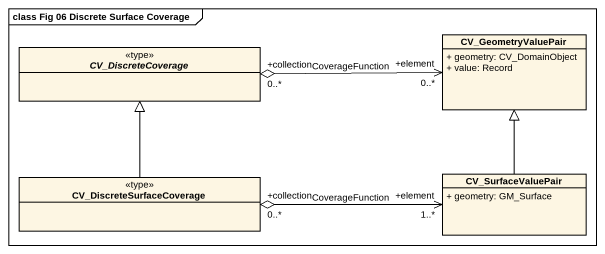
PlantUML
@startuml
mainframe class Fig 06 Discrete Surface Coverage
hide circle
hide empty members
skinparam classAttributeIconSize 0
abstract class CV_DiscreteCoverage <<type>>
class CV_GeometryValuePair {
  + geometry: CV_DomainObject
  + value: Record
}
class CV_DiscreteSurfaceCoverage <<type>>
class CV_SurfaceValuePair {
  + geometry: GM_Surface
}
CV_GeometryValuePair "+element\n0..*" <-left-o "+collection\n0..*" CV_DiscreteCoverage : CoverageFunction
CV_DiscreteSurfaceCoverage -up-|> CV_DiscreteCoverage
CV_SurfaceValuePair -up-|> CV_GeometryValuePair
CV_SurfaceValuePair "+element\n1..*" <-left-o "+collection\n0..*" CV_DiscreteSurfaceCoverage : CoverageFunction
@enduml
